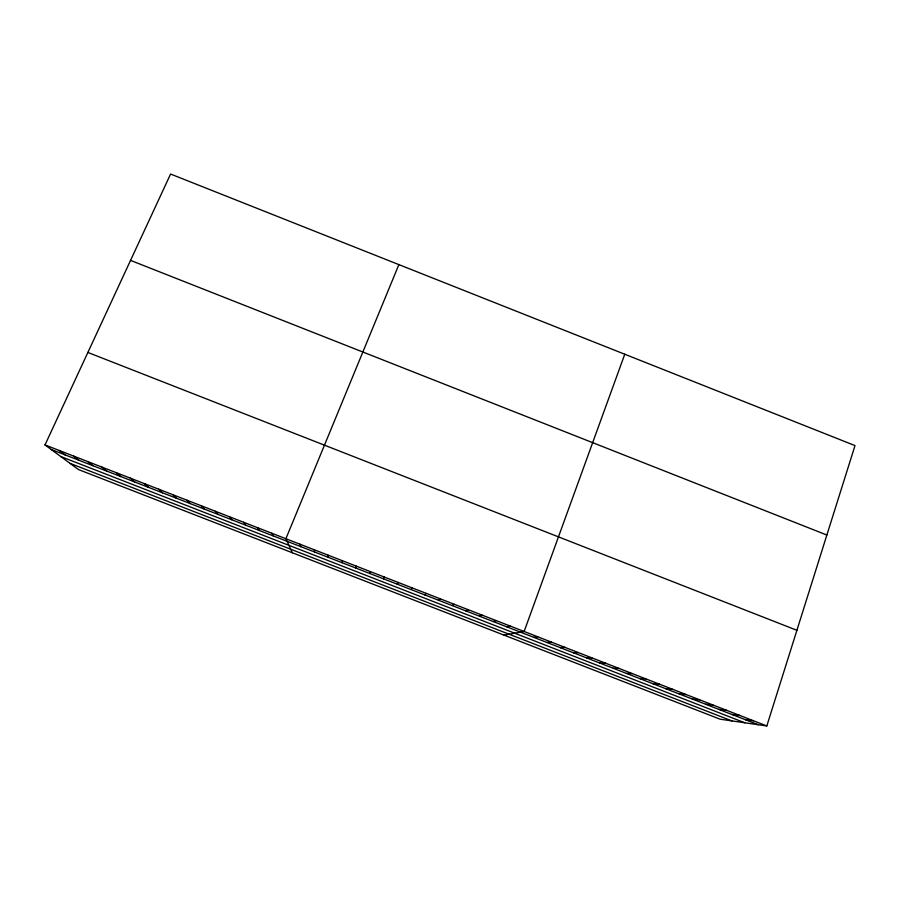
<?xml version="1.0" encoding="UTF-8"?>
<svg xmlns="http://www.w3.org/2000/svg" width="900" height="900" viewBox="0 0 900 900"><rect width="100%" height="100%" fill="white"/><g stroke="black" fill="none" stroke-linecap="round" stroke-linejoin="round"><path stroke-width="1.35" d="M355.984 568.125L356.243 566.123M369.743 573.48L370.282 571.59M766.811 725.962L855 445.59L170.584 174.037L45 444.938L78.491 469.564L720.056 719.179L766.811 725.962L45 444.938M624.758 354.24L524.126 631.485L504.079 635.141M398.88 264.611L285.896 538.729L292.343 552.769M383.479 578.824L384.311 577.046M397.226 584.179L398.34 582.502M410.951 589.523L412.346 587.959M424.665 594.855L426.353 593.415M438.379 600.199L440.348 598.86M452.081 605.531L454.331 604.305M465.772 610.864L468.304 609.75M479.464 616.185L482.276 615.184M493.132 621.518L496.238 620.617M506.801 626.827L510.176 626.051M533.745 637.324L537.671 636.761M547.02 642.488L551.227 642.038M560.284 647.651L564.761 647.303M573.536 652.815L578.295 652.567M586.789 657.967L591.817 657.832M600.03 663.12L605.329 663.097M613.26 668.273L618.829 668.351M626.479 673.425L632.329 673.605M639.697 678.566L645.806 678.859M652.905 683.707L659.295 684.101M666.101 688.849L672.761 689.355M679.298 693.979L686.216 694.597M692.482 699.12L699.671 699.829M705.656 704.25L713.115 705.06M718.819 709.369L726.548 710.291M731.981 714.488L739.98 715.523M745.133 719.617L753.401 720.742M51.12 449.438L758.273 724.725M60.761 456.525L744.829 722.779M70.043 463.354L731.857 720.889M87.874 352.451L796.905 630.304M130.545 260.392L826.864 535.028M59.242 450.484L65.07 454.871M73.485 456.03L79.02 460.305M87.705 461.565L92.948 465.728M101.925 467.1L106.875 471.15M116.134 472.635L120.791 476.561M130.331 478.159L134.696 481.973M144.518 483.683L148.59 487.384M158.704 489.206L162.484 492.795M172.868 494.73L176.366 498.195M187.031 500.243L190.226 503.595M201.184 505.744L204.097 508.995M215.325 511.256L217.946 514.384M229.455 516.757L231.795 519.773M243.585 522.259L245.621 525.161M257.704 527.749L259.447 530.539M271.8 533.239L273.262 535.916M299.981 544.219L300.87 546.671M314.066 549.697L314.662 552.038M328.129 555.176L328.444 557.404M342.191 560.644L342.225 562.759"/></g></svg>
